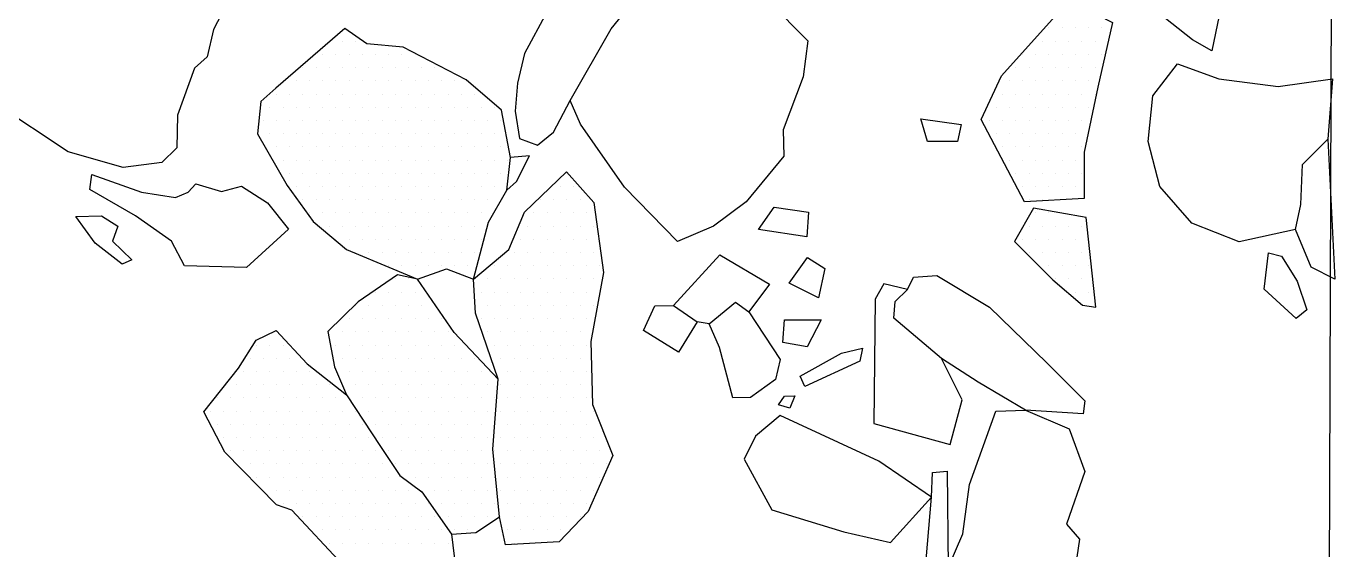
# Model space of a CAD drawing. Header units: metres. Extents: x 1.06 to 3.38, y -16.6 to -13.18.
# Drawn here: x 2.088 to 3.331, y -15.606 to -15.111 of the extents above; entities that cross this region are included whole.
import ezdxf

# ---------------------------------------------------------------- set-up
doc = ezdxf.new("R2010")
doc.units = ezdxf.units.M
doc.header["$LTSCALE"] = 25
doc.header["$MEASUREMENT"] = 0
doc.linetypes.add('STRICHPUNKTX2', pattern=[2, 1, -0.5, 0, -0.5])
doc.layers.get('0').update_dxf_attribs({"linetype": 'CONTINUOUS'})
for name, color, linetype in [('GRABUNGSGRENZE', 3, 'STRICHPUNKTX2'), ('STEINE', 4, 'CONTINUOUS'), ('STEINESCHRAFF', 4, 'CONTINUOUS')]:
    doc.layers.add(name, color=color, linetype=linetype)

# ---------------------------------------------------------------- blocks, each defined once
blk = doc.blocks.new('*X2')
at = {"color": 0}
for p, q in [((305.625, -1511.25), (305.625, -1511.25)), ((306.875, -1511.25), (306.875, -1511.25)), ((308.125, -1511.25), (308.125, -1511.25)), ((309.375, -1511.25), (309.375, -1511.25)), ((310.625, -1511.25), (310.625, -1511.25)), ((238.75, -1512.5), (238.75, -1512.5)), ((240, -1512.5), (240, -1512.5)), ((305, -1512.5), (305, -1512.5)), ((306.25, -1512.5), (306.25, -1512.5)), ((307.5, -1512.5), (307.5, -1512.5)), ((308.75, -1512.5), (308.75, -1512.5)), ((310, -1512.5), (310, -1512.5)), ((236.875, -1513.75), (236.875, -1513.75)), ((238.125, -1513.75), (238.125, -1513.75)), ((239.375, -1513.75), (239.375, -1513.75)), ((240.625, -1513.75), (240.625, -1513.75)), ((241.875, -1513.75), (241.875, -1513.75)), ((243.125, -1513.75), (243.125, -1513.75)), ((244.375, -1513.75), (244.375, -1513.75)), ((245.625, -1513.75), (245.625, -1513.75)), ((303.125, -1513.75), (303.125, -1513.75)), ((304.375, -1513.75), (304.375, -1513.75)), ((305.625, -1513.75), (305.625, -1513.75)), ((306.875, -1513.75), (306.875, -1513.75)), ((308.125, -1513.75), (308.125, -1513.75)), ((309.375, -1513.75), (309.375, -1513.75)), ((310.625, -1513.75), (310.625, -1513.75)), ((235, -1515), (235, -1515)), ((236.25, -1515), (236.25, -1515)), ((237.5, -1515), (237.5, -1515)), ((238.75, -1515), (238.75, -1515)), ((240, -1515), (240, -1515)), ((241.25, -1515), (241.25, -1515)), ((242.5, -1515), (242.5, -1515)), ((243.75, -1515), (243.75, -1515)), ((245, -1515), (245, -1515)), ((246.25, -1515), (246.25, -1515)), ((247.5, -1515), (247.5, -1515)), ((302.5, -1515), (302.5, -1515)), ((303.75, -1515), (303.75, -1515)), ((305, -1515), (305, -1515)), ((306.25, -1515), (306.25, -1515)), ((307.5, -1515), (307.5, -1515)), ((308.75, -1515), (308.75, -1515)), ((310, -1515), (310, -1515)), ((234.375, -1516.25), (234.375, -1516.25)), ((235.625, -1516.25), (235.625, -1516.25)), ((236.875, -1516.25), (236.875, -1516.25)), ((238.125, -1516.25), (238.125, -1516.25)), ((239.375, -1516.25), (239.375, -1516.25)), ((240.625, -1516.25), (240.625, -1516.25)), ((241.875, -1516.25), (241.875, -1516.25)), ((243.125, -1516.25), (243.125, -1516.25)), ((244.375, -1516.25), (244.375, -1516.25)), ((245.625, -1516.25), (245.625, -1516.25)), ((246.875, -1516.25), (246.875, -1516.25)), ((248.125, -1516.25), (248.125, -1516.25)), ((249.375, -1516.25), (249.375, -1516.25)), ((301.875, -1516.25), (301.875, -1516.25)), ((303.125, -1516.25), (303.125, -1516.25)), ((304.375, -1516.25), (304.375, -1516.25)), ((305.625, -1516.25), (305.625, -1516.25)), ((306.875, -1516.25), (306.875, -1516.25)), ((308.125, -1516.25), (308.125, -1516.25)), ((309.375, -1516.25), (309.375, -1516.25)), ((232.5, -1517.5), (232.5, -1517.5)), ((233.75, -1517.5), (233.75, -1517.5)), ((235, -1517.5), (235, -1517.5)), ((236.25, -1517.5), (236.25, -1517.5)), ((237.5, -1517.5), (237.5, -1517.5)), ((238.75, -1517.5), (238.75, -1517.5)), ((240, -1517.5), (240, -1517.5)), ((241.25, -1517.5), (241.25, -1517.5)), ((242.5, -1517.5), (242.5, -1517.5)), ((243.75, -1517.5), (243.75, -1517.5)), ((245, -1517.5), (245, -1517.5)), ((246.25, -1517.5), (246.25, -1517.5)), ((247.5, -1517.5), (247.5, -1517.5)), ((248.75, -1517.5), (248.75, -1517.5)), ((250, -1517.5), (250, -1517.5)), ((251.25, -1517.5), (251.25, -1517.5)), ((301.25, -1517.5), (301.25, -1517.5)), ((302.5, -1517.5), (302.5, -1517.5)), ((303.75, -1517.5), (303.75, -1517.5)), ((305, -1517.5), (305, -1517.5)), ((306.25, -1517.5), (306.25, -1517.5)), ((307.5, -1517.5), (307.5, -1517.5)), ((308.75, -1517.5), (308.75, -1517.5)), ((310, -1517.5), (310, -1517.5)), ((231.875, -1518.75), (231.875, -1518.75)), ((233.125, -1518.75), (233.125, -1518.75)), ((234.375, -1518.75), (234.375, -1518.75)), ((235.625, -1518.75), (235.625, -1518.75)), ((236.875, -1518.75), (236.875, -1518.75)), ((238.125, -1518.75), (238.125, -1518.75)), ((239.375, -1518.75), (239.375, -1518.75)), ((240.625, -1518.75), (240.625, -1518.75)), ((241.875, -1518.75), (241.875, -1518.75)), ((243.125, -1518.75), (243.125, -1518.75)), ((244.375, -1518.75), (244.375, -1518.75)), ((245.625, -1518.75), (245.625, -1518.75)), ((246.875, -1518.75), (246.875, -1518.75)), ((248.125, -1518.75), (248.125, -1518.75)), ((249.375, -1518.75), (249.375, -1518.75)), ((250.625, -1518.75), (250.625, -1518.75)), ((251.875, -1518.75), (251.875, -1518.75)), ((253.125, -1518.75), (253.125, -1518.75)), ((300.625, -1518.75), (300.625, -1518.75)), ((301.875, -1518.75), (301.875, -1518.75)), ((303.125, -1518.75), (303.125, -1518.75)), ((304.375, -1518.75), (304.375, -1518.75)), ((305.625, -1518.75), (305.625, -1518.75)), ((306.875, -1518.75), (306.875, -1518.75)), ((308.125, -1518.75), (308.125, -1518.75)), ((309.375, -1518.75), (309.375, -1518.75)), ((231.25, -1520), (231.25, -1520)), ((232.5, -1520), (232.5, -1520)), ((233.75, -1520), (233.75, -1520)), ((235, -1520), (235, -1520)), ((236.25, -1520), (236.25, -1520)), ((237.5, -1520), (237.5, -1520)), ((238.75, -1520), (238.75, -1520)), ((240, -1520), (240, -1520)), ((241.25, -1520), (241.25, -1520)), ((242.5, -1520), (242.5, -1520)), ((243.75, -1520), (243.75, -1520)), ((245, -1520), (245, -1520)), ((246.25, -1520), (246.25, -1520)), ((247.5, -1520), (247.5, -1520)), ((248.75, -1520), (248.75, -1520)), ((250, -1520), (250, -1520)), ((251.25, -1520), (251.25, -1520)), ((252.5, -1520), (252.5, -1520)), ((253.75, -1520), (253.75, -1520)), ((300, -1520), (300, -1520)), ((301.25, -1520), (301.25, -1520)), ((302.5, -1520), (302.5, -1520)), ((303.75, -1520), (303.75, -1520)), ((305, -1520), (305, -1520)), ((306.25, -1520), (306.25, -1520)), ((307.5, -1520), (307.5, -1520)), ((308.75, -1520), (308.75, -1520)), ((231.875, -1521.25), (231.875, -1521.25)), ((233.125, -1521.25), (233.125, -1521.25)), ((234.375, -1521.25), (234.375, -1521.25)), ((235.625, -1521.25), (235.625, -1521.25)), ((236.875, -1521.25), (236.875, -1521.25)), ((238.125, -1521.25), (238.125, -1521.25)), ((239.375, -1521.25), (239.375, -1521.25)), ((240.625, -1521.25), (240.625, -1521.25)), ((241.875, -1521.25), (241.875, -1521.25)), ((243.125, -1521.25), (243.125, -1521.25)), ((244.375, -1521.25), (244.375, -1521.25)), ((245.625, -1521.25), (245.625, -1521.25)), ((246.875, -1521.25), (246.875, -1521.25)), ((248.125, -1521.25), (248.125, -1521.25)), ((249.375, -1521.25), (249.375, -1521.25)), ((250.625, -1521.25), (250.625, -1521.25)), ((251.875, -1521.25), (251.875, -1521.25)), ((253.125, -1521.25), (253.125, -1521.25)), ((300.625, -1521.25), (300.625, -1521.25)), ((301.875, -1521.25), (301.875, -1521.25)), ((303.125, -1521.25), (303.125, -1521.25)), ((304.375, -1521.25), (304.375, -1521.25)), ((305.625, -1521.25), (305.625, -1521.25)), ((306.875, -1521.25), (306.875, -1521.25)), ((308.125, -1521.25), (308.125, -1521.25)), ((232.5, -1522.5), (232.5, -1522.5)), ((233.75, -1522.5), (233.75, -1522.5)), ((235, -1522.5), (235, -1522.5)), ((236.25, -1522.5), (236.25, -1522.5)), ((237.5, -1522.5), (237.5, -1522.5)), ((238.75, -1522.5), (238.75, -1522.5)), ((240, -1522.5), (240, -1522.5)), ((241.25, -1522.5), (241.25, -1522.5)), ((242.5, -1522.5), (242.5, -1522.5)), ((243.75, -1522.5), (243.75, -1522.5)), ((245, -1522.5), (245, -1522.5)), ((246.25, -1522.5), (246.25, -1522.5)), ((247.5, -1522.5), (247.5, -1522.5)), ((248.75, -1522.5), (248.75, -1522.5)), ((250, -1522.5), (250, -1522.5)), ((251.25, -1522.5), (251.25, -1522.5)), ((252.5, -1522.5), (252.5, -1522.5)), ((253.75, -1522.5), (253.75, -1522.5)), ((301.25, -1522.5), (301.25, -1522.5)), ((302.5, -1522.5), (302.5, -1522.5)), ((303.75, -1522.5), (303.75, -1522.5)), ((305, -1522.5), (305, -1522.5)), ((306.25, -1522.5), (306.25, -1522.5)), ((307.5, -1522.5), (307.5, -1522.5)), ((308.75, -1522.5), (308.75, -1522.5)), ((233.125, -1523.75), (233.125, -1523.75)), ((234.375, -1523.75), (234.375, -1523.75)), ((235.625, -1523.75), (235.625, -1523.75)), ((236.875, -1523.75), (236.875, -1523.75)), ((238.125, -1523.75), (238.125, -1523.75)), ((239.375, -1523.75), (239.375, -1523.75)), ((240.625, -1523.75), (240.625, -1523.75)), ((241.875, -1523.75), (241.875, -1523.75)), ((243.125, -1523.75), (243.125, -1523.75)), ((244.375, -1523.75), (244.375, -1523.75)), ((245.625, -1523.75), (245.625, -1523.75)), ((246.875, -1523.75), (246.875, -1523.75)), ((248.125, -1523.75), (248.125, -1523.75)), ((249.375, -1523.75), (249.375, -1523.75)), ((250.625, -1523.75), (250.625, -1523.75)), ((251.875, -1523.75), (251.875, -1523.75)), ((253.125, -1523.75), (253.125, -1523.75)), ((254.375, -1523.75), (254.375, -1523.75)), ((301.875, -1523.75), (301.875, -1523.75)), ((303.125, -1523.75), (303.125, -1523.75)), ((304.375, -1523.75), (304.375, -1523.75)), ((305.625, -1523.75), (305.625, -1523.75)), ((306.875, -1523.75), (306.875, -1523.75)), ((308.125, -1523.75), (308.125, -1523.75)), ((233.75, -1525), (233.75, -1525)), ((235, -1525), (235, -1525)), ((236.25, -1525), (236.25, -1525)), ((237.5, -1525), (237.5, -1525)), ((238.75, -1525), (238.75, -1525)), ((240, -1525), (240, -1525)), ((241.25, -1525), (241.25, -1525)), ((242.5, -1525), (242.5, -1525)), ((243.75, -1525), (243.75, -1525)), ((245, -1525), (245, -1525)), ((246.25, -1525), (246.25, -1525)), ((247.5, -1525), (247.5, -1525)), ((248.75, -1525), (248.75, -1525)), ((250, -1525), (250, -1525)), ((251.25, -1525), (251.25, -1525)), ((252.5, -1525), (252.5, -1525)), ((253.75, -1525), (253.75, -1525)), ((260, -1525), (260, -1525)), ((302.5, -1525), (302.5, -1525)), ((303.75, -1525), (303.75, -1525)), ((305, -1525), (305, -1525)), ((306.25, -1525), (306.25, -1525)), ((307.5, -1525), (307.5, -1525)), ((308.75, -1525), (308.75, -1525)), ((234.375, -1526.25), (234.375, -1526.25)), ((235.625, -1526.25), (235.625, -1526.25)), ((236.875, -1526.25), (236.875, -1526.25)), ((238.125, -1526.25), (238.125, -1526.25)), ((239.375, -1526.25), (239.375, -1526.25)), ((240.625, -1526.25), (240.625, -1526.25)), ((241.875, -1526.25), (241.875, -1526.25)), ((243.125, -1526.25), (243.125, -1526.25)), ((244.375, -1526.25), (244.375, -1526.25)), ((245.625, -1526.25), (245.625, -1526.25)), ((246.875, -1526.25), (246.875, -1526.25)), ((248.125, -1526.25), (248.125, -1526.25)), ((249.375, -1526.25), (249.375, -1526.25)), ((250.625, -1526.25), (250.625, -1526.25)), ((251.875, -1526.25), (251.875, -1526.25)), ((253.125, -1526.25), (253.125, -1526.25)), ((259.375, -1526.25), (259.375, -1526.25)), ((260.625, -1526.25), (260.625, -1526.25)), ((303.125, -1526.25), (303.125, -1526.25)), ((304.375, -1526.25), (304.375, -1526.25)), ((305.625, -1526.25), (305.625, -1526.25)), ((306.875, -1526.25), (306.875, -1526.25)), ((308.125, -1526.25), (308.125, -1526.25)), ((235, -1527.5), (235, -1527.5)), ((236.25, -1527.5), (236.25, -1527.5)), ((237.5, -1527.5), (237.5, -1527.5)), ((238.75, -1527.5), (238.75, -1527.5)), ((240, -1527.5), (240, -1527.5)), ((241.25, -1527.5), (241.25, -1527.5)), ((242.5, -1527.5), (242.5, -1527.5)), ((243.75, -1527.5), (243.75, -1527.5)), ((245, -1527.5), (245, -1527.5)), ((246.25, -1527.5), (246.25, -1527.5)), ((247.5, -1527.5), (247.5, -1527.5)), ((248.75, -1527.5), (248.75, -1527.5)), ((250, -1527.5), (250, -1527.5)), ((251.25, -1527.5), (251.25, -1527.5)), ((252.5, -1527.5), (252.5, -1527.5)), ((253.75, -1527.5), (253.75, -1527.5)), ((257.5, -1527.5), (257.5, -1527.5)), ((258.75, -1527.5), (258.75, -1527.5)), ((260, -1527.5), (260, -1527.5)), ((261.25, -1527.5), (261.25, -1527.5)), ((303.75, -1527.5), (303.75, -1527.5)), ((305, -1527.5), (305, -1527.5)), ((306.25, -1527.5), (306.25, -1527.5)), ((235.625, -1528.75), (235.625, -1528.75)), ((236.875, -1528.75), (236.875, -1528.75)), ((238.125, -1528.75), (238.125, -1528.75)), ((239.375, -1528.75), (239.375, -1528.75)), ((240.625, -1528.75), (240.625, -1528.75)), ((241.875, -1528.75), (241.875, -1528.75)), ((243.125, -1528.75), (243.125, -1528.75)), ((244.375, -1528.75), (244.375, -1528.75)), ((245.625, -1528.75), (245.625, -1528.75)), ((246.875, -1528.75), (246.875, -1528.75)), ((248.125, -1528.75), (248.125, -1528.75)), ((249.375, -1528.75), (249.375, -1528.75)), ((250.625, -1528.75), (250.625, -1528.75)), ((251.875, -1528.75), (251.875, -1528.75)), ((256.875, -1528.75), (256.875, -1528.75)), ((258.125, -1528.75), (258.125, -1528.75)), ((259.375, -1528.75), (259.375, -1528.75)), ((260.625, -1528.75), (260.625, -1528.75)), ((261.875, -1528.75), (261.875, -1528.75)), ((304.375, -1528.75), (304.375, -1528.75)), ((305.625, -1528.75), (305.625, -1528.75)), ((237.5, -1530), (237.5, -1530)), ((238.75, -1530), (238.75, -1530)), ((240, -1530), (240, -1530)), ((241.25, -1530), (241.25, -1530)), ((242.5, -1530), (242.5, -1530)), ((243.75, -1530), (243.75, -1530)), ((245, -1530), (245, -1530)), ((246.25, -1530), (246.25, -1530)), ((247.5, -1530), (247.5, -1530)), ((248.75, -1530), (248.75, -1530)), ((250, -1530), (250, -1530)), ((251.25, -1530), (251.25, -1530)), ((256.25, -1530), (256.25, -1530)), ((257.5, -1530), (257.5, -1530)), ((258.75, -1530), (258.75, -1530)), ((260, -1530), (260, -1530)), ((261.25, -1530), (261.25, -1530)), ((262.5, -1530), (262.5, -1530)), ((303.75, -1530), (303.75, -1530)), ((305, -1530), (305, -1530)), ((306.25, -1530), (306.25, -1530)), ((307.5, -1530), (307.5, -1530)), ((308.75, -1530), (308.75, -1530)), ((238.125, -1531.25), (238.125, -1531.25)), ((239.375, -1531.25), (239.375, -1531.25)), ((240.625, -1531.25), (240.625, -1531.25)), ((241.875, -1531.25), (241.875, -1531.25)), ((243.125, -1531.25), (243.125, -1531.25)), ((244.375, -1531.25), (244.375, -1531.25)), ((245.625, -1531.25), (245.625, -1531.25)), ((246.875, -1531.25), (246.875, -1531.25)), ((248.125, -1531.25), (248.125, -1531.25)), ((249.375, -1531.25), (249.375, -1531.25)), ((250.625, -1531.25), (250.625, -1531.25)), ((251.875, -1531.25), (251.875, -1531.25)), ((255.625, -1531.25), (255.625, -1531.25)), ((256.875, -1531.25), (256.875, -1531.25)), ((258.125, -1531.25), (258.125, -1531.25)), ((259.375, -1531.25), (259.375, -1531.25)), ((260.625, -1531.25), (260.625, -1531.25)), ((261.875, -1531.25), (261.875, -1531.25)), ((303.125, -1531.25), (303.125, -1531.25)), ((304.375, -1531.25), (304.375, -1531.25)), ((305.625, -1531.25), (305.625, -1531.25)), ((306.875, -1531.25), (306.875, -1531.25)), ((308.125, -1531.25), (308.125, -1531.25)), ((309.375, -1531.25), (309.375, -1531.25)), ((240, -1532.5), (240, -1532.5)), ((241.25, -1532.5), (241.25, -1532.5)), ((242.5, -1532.5), (242.5, -1532.5)), ((243.75, -1532.5), (243.75, -1532.5)), ((245, -1532.5), (245, -1532.5)), ((246.25, -1532.5), (246.25, -1532.5)), ((247.5, -1532.5), (247.5, -1532.5)), ((248.75, -1532.5), (248.75, -1532.5)), ((250, -1532.5), (250, -1532.5)), ((251.25, -1532.5), (251.25, -1532.5)), ((255, -1532.5), (255, -1532.5)), ((256.25, -1532.5), (256.25, -1532.5)), ((257.5, -1532.5), (257.5, -1532.5)), ((258.75, -1532.5), (258.75, -1532.5)), ((260, -1532.5), (260, -1532.5)), ((261.25, -1532.5), (261.25, -1532.5)), ((262.5, -1532.5), (262.5, -1532.5)), ((303.75, -1532.5), (303.75, -1532.5)), ((305, -1532.5), (305, -1532.5)), ((306.25, -1532.5), (306.25, -1532.5)), ((307.5, -1532.5), (307.5, -1532.5)), ((308.75, -1532.5), (308.75, -1532.5)), ((243.125, -1533.75), (243.125, -1533.75)), ((244.375, -1533.75), (244.375, -1533.75)), ((245.625, -1533.75), (245.625, -1533.75)), ((246.875, -1533.75), (246.875, -1533.75)), ((248.125, -1533.75), (248.125, -1533.75)), ((249.375, -1533.75), (249.375, -1533.75)), ((250.625, -1533.75), (250.625, -1533.75)), ((253.125, -1533.75), (253.125, -1533.75)), ((254.375, -1533.75), (254.375, -1533.75)), ((255.625, -1533.75), (255.625, -1533.75)), ((256.875, -1533.75), (256.875, -1533.75)), ((258.125, -1533.75), (258.125, -1533.75)), ((259.375, -1533.75), (259.375, -1533.75)), ((260.625, -1533.75), (260.625, -1533.75)), ((261.875, -1533.75), (261.875, -1533.75)), ((263.125, -1533.75), (263.125, -1533.75)), ((305.625, -1533.75), (305.625, -1533.75)), ((306.875, -1533.75), (306.875, -1533.75)), ((308.125, -1533.75), (308.125, -1533.75)), ((309.375, -1533.75), (309.375, -1533.75)), ((243.75, -1535), (243.75, -1535)), ((245, -1535), (245, -1535)), ((251.25, -1535), (251.25, -1535)), ((252.5, -1535), (252.5, -1535)), ((253.75, -1535), (253.75, -1535)), ((255, -1535), (255, -1535)), ((256.25, -1535), (256.25, -1535)), ((257.5, -1535), (257.5, -1535)), ((258.75, -1535), (258.75, -1535)), ((260, -1535), (260, -1535)), ((261.25, -1535), (261.25, -1535)), ((262.5, -1535), (262.5, -1535)), ((306.25, -1535), (306.25, -1535)), ((307.5, -1535), (307.5, -1535)), ((308.75, -1535), (308.75, -1535)), ((241.875, -1536.25), (241.875, -1536.25)), ((243.125, -1536.25), (243.125, -1536.25)), ((244.375, -1536.25), (244.375, -1536.25)), ((245.625, -1536.25), (245.625, -1536.25)), ((251.875, -1536.25), (251.875, -1536.25)), ((253.125, -1536.25), (253.125, -1536.25)), ((254.375, -1536.25), (254.375, -1536.25)), ((255.625, -1536.25), (255.625, -1536.25)), ((256.875, -1536.25), (256.875, -1536.25)), ((258.125, -1536.25), (258.125, -1536.25)), ((259.375, -1536.25), (259.375, -1536.25)), ((260.625, -1536.25), (260.625, -1536.25)), ((261.875, -1536.25), (261.875, -1536.25)), ((263.125, -1536.25), (263.125, -1536.25)), ((308.125, -1536.25), (308.125, -1536.25)), ((309.375, -1536.25), (309.375, -1536.25)), ((240, -1537.5), (240, -1537.5)), ((241.25, -1537.5), (241.25, -1537.5)), ((242.5, -1537.5), (242.5, -1537.5)), ((243.75, -1537.5), (243.75, -1537.5)), ((245, -1537.5), (245, -1537.5)), ((246.25, -1537.5), (246.25, -1537.5)), ((247.5, -1537.5), (247.5, -1537.5)), ((252.5, -1537.5), (252.5, -1537.5)), ((253.75, -1537.5), (253.75, -1537.5)), ((255, -1537.5), (255, -1537.5)), ((256.25, -1537.5), (256.25, -1537.5)), ((257.5, -1537.5), (257.5, -1537.5)), ((258.75, -1537.5), (258.75, -1537.5)), ((260, -1537.5), (260, -1537.5)), ((261.25, -1537.5), (261.25, -1537.5)), ((262.5, -1537.5), (262.5, -1537.5)), ((310, -1537.5), (310, -1537.5)), ((239.375, -1538.75), (239.375, -1538.75)), ((240.625, -1538.75), (240.625, -1538.75)), ((241.875, -1538.75), (241.875, -1538.75)), ((243.125, -1538.75), (243.125, -1538.75)), ((244.375, -1538.75), (244.375, -1538.75)), ((245.625, -1538.75), (245.625, -1538.75)), ((246.875, -1538.75), (246.875, -1538.75)), ((248.125, -1538.75), (248.125, -1538.75)), ((251.875, -1538.75), (251.875, -1538.75)), ((253.125, -1538.75), (253.125, -1538.75)), ((254.375, -1538.75), (254.375, -1538.75)), ((255.625, -1538.75), (255.625, -1538.75)), ((256.875, -1538.75), (256.875, -1538.75)), ((258.125, -1538.75), (258.125, -1538.75)), ((259.375, -1538.75), (259.375, -1538.75)), ((260.625, -1538.75), (260.625, -1538.75)), ((261.875, -1538.75), (261.875, -1538.75)), ((232.5, -1540), (232.5, -1540)), ((237.5, -1540), (237.5, -1540)), ((238.75, -1540), (238.75, -1540)), ((240, -1540), (240, -1540)), ((241.25, -1540), (241.25, -1540)), ((242.5, -1540), (242.5, -1540)), ((243.75, -1540), (243.75, -1540)), ((245, -1540), (245, -1540)), ((246.25, -1540), (246.25, -1540)), ((247.5, -1540), (247.5, -1540)), ((248.75, -1540), (248.75, -1540)), ((252.5, -1540), (252.5, -1540)), ((253.75, -1540), (253.75, -1540)), ((255, -1540), (255, -1540)), ((256.25, -1540), (256.25, -1540)), ((257.5, -1540), (257.5, -1540)), ((258.75, -1540), (258.75, -1540)), ((260, -1540), (260, -1540)), ((261.25, -1540), (261.25, -1540)), ((230.625, -1541.25), (230.625, -1541.25)), ((231.875, -1541.25), (231.875, -1541.25)), ((233.125, -1541.25), (233.125, -1541.25)), ((238.125, -1541.25), (238.125, -1541.25)), ((239.375, -1541.25), (239.375, -1541.25)), ((240.625, -1541.25), (240.625, -1541.25)), ((241.875, -1541.25), (241.875, -1541.25)), ((243.125, -1541.25), (243.125, -1541.25)), ((244.375, -1541.25), (244.375, -1541.25)), ((245.625, -1541.25), (245.625, -1541.25)), ((246.875, -1541.25), (246.875, -1541.25)), ((248.125, -1541.25), (248.125, -1541.25)), ((249.375, -1541.25), (249.375, -1541.25)), ((253.125, -1541.25), (253.125, -1541.25)), ((254.375, -1541.25), (254.375, -1541.25)), ((255.625, -1541.25), (255.625, -1541.25)), ((256.875, -1541.25), (256.875, -1541.25)), ((258.125, -1541.25), (258.125, -1541.25)), ((259.375, -1541.25), (259.375, -1541.25)), ((260.625, -1541.25), (260.625, -1541.25)), ((261.875, -1541.25), (261.875, -1541.25)), ((230, -1542.5), (230, -1542.5)), ((231.25, -1542.5), (231.25, -1542.5)), ((232.5, -1542.5), (232.5, -1542.5)), ((233.75, -1542.5), (233.75, -1542.5)), ((238.75, -1542.5), (238.75, -1542.5)), ((240, -1542.5), (240, -1542.5)), ((241.25, -1542.5), (241.25, -1542.5)), ((242.5, -1542.5), (242.5, -1542.5)), ((243.75, -1542.5), (243.75, -1542.5)), ((245, -1542.5), (245, -1542.5)), ((246.25, -1542.5), (246.25, -1542.5)), ((247.5, -1542.5), (247.5, -1542.5)), ((248.75, -1542.5), (248.75, -1542.5)), ((250, -1542.5), (250, -1542.5)), ((251.25, -1542.5), (251.25, -1542.5)), ((253.75, -1542.5), (253.75, -1542.5)), ((255, -1542.5), (255, -1542.5)), ((256.25, -1542.5), (256.25, -1542.5)), ((257.5, -1542.5), (257.5, -1542.5)), ((258.75, -1542.5), (258.75, -1542.5)), ((260, -1542.5), (260, -1542.5)), ((261.25, -1542.5), (261.25, -1542.5)), ((229.375, -1543.75), (229.375, -1543.75)), ((230.625, -1543.75), (230.625, -1543.75)), ((231.875, -1543.75), (231.875, -1543.75)), ((233.125, -1543.75), (233.125, -1543.75)), ((234.375, -1543.75), (234.375, -1543.75)), ((235.625, -1543.75), (235.625, -1543.75)), ((239.375, -1543.75), (239.375, -1543.75)), ((240.625, -1543.75), (240.625, -1543.75)), ((241.875, -1543.75), (241.875, -1543.75)), ((243.125, -1543.75), (243.125, -1543.75)), ((244.375, -1543.75), (244.375, -1543.75)), ((245.625, -1543.75), (245.625, -1543.75)), ((246.875, -1543.75), (246.875, -1543.75)), ((248.125, -1543.75), (248.125, -1543.75)), ((249.375, -1543.75), (249.375, -1543.75)), ((250.625, -1543.75), (250.625, -1543.75)), ((251.875, -1543.75), (251.875, -1543.75)), ((254.375, -1543.75), (254.375, -1543.75)), ((255.625, -1543.75), (255.625, -1543.75)), ((256.875, -1543.75), (256.875, -1543.75)), ((258.125, -1543.75), (258.125, -1543.75)), ((259.375, -1543.75), (259.375, -1543.75)), ((260.625, -1543.75), (260.625, -1543.75)), ((261.875, -1543.75), (261.875, -1543.75)), ((228.75, -1545), (228.75, -1545)), ((230, -1545), (230, -1545)), ((231.25, -1545), (231.25, -1545)), ((232.5, -1545), (232.5, -1545)), ((233.75, -1545), (233.75, -1545)), ((235, -1545), (235, -1545)), ((236.25, -1545), (236.25, -1545)), ((237.5, -1545), (237.5, -1545)), ((238.75, -1545), (238.75, -1545)), ((240, -1545), (240, -1545)), ((241.25, -1545), (241.25, -1545)), ((242.5, -1545), (242.5, -1545)), ((243.75, -1545), (243.75, -1545)), ((245, -1545), (245, -1545)), ((246.25, -1545), (246.25, -1545)), ((247.5, -1545), (247.5, -1545)), ((248.75, -1545), (248.75, -1545)), ((250, -1545), (250, -1545)), ((251.25, -1545), (251.25, -1545)), ((252.5, -1545), (252.5, -1545)), ((253.75, -1545), (253.75, -1545)), ((255, -1545), (255, -1545)), ((256.25, -1545), (256.25, -1545)), ((257.5, -1545), (257.5, -1545)), ((258.75, -1545), (258.75, -1545)), ((260, -1545), (260, -1545)), ((261.25, -1545), (261.25, -1545)), ((226.875, -1546.25), (226.875, -1546.25)), ((228.125, -1546.25), (228.125, -1546.25)), ((229.375, -1546.25), (229.375, -1546.25)), ((230.625, -1546.25), (230.625, -1546.25)), ((231.875, -1546.25), (231.875, -1546.25)), ((233.125, -1546.25), (233.125, -1546.25)), ((234.375, -1546.25), (234.375, -1546.25)), ((235.625, -1546.25), (235.625, -1546.25)), ((236.875, -1546.25), (236.875, -1546.25)), ((238.125, -1546.25), (238.125, -1546.25)), ((239.375, -1546.25), (239.375, -1546.25)), ((240.625, -1546.25), (240.625, -1546.25)), ((241.875, -1546.25), (241.875, -1546.25)), ((243.125, -1546.25), (243.125, -1546.25)), ((244.375, -1546.25), (244.375, -1546.25)), ((245.625, -1546.25), (245.625, -1546.25)), ((246.875, -1546.25), (246.875, -1546.25)), ((248.125, -1546.25), (248.125, -1546.25)), ((249.375, -1546.25), (249.375, -1546.25)), ((250.625, -1546.25), (250.625, -1546.25)), ((251.875, -1546.25), (251.875, -1546.25)), ((253.125, -1546.25), (253.125, -1546.25)), ((254.375, -1546.25), (254.375, -1546.25)), ((255.625, -1546.25), (255.625, -1546.25)), ((256.875, -1546.25), (256.875, -1546.25)), ((258.125, -1546.25), (258.125, -1546.25)), ((259.375, -1546.25), (259.375, -1546.25)), ((260.625, -1546.25), (260.625, -1546.25)), ((261.875, -1546.25), (261.875, -1546.25)), ((226.25, -1547.5), (226.25, -1547.5)), ((227.5, -1547.5), (227.5, -1547.5)), ((228.75, -1547.5), (228.75, -1547.5)), ((230, -1547.5), (230, -1547.5)), ((231.25, -1547.5), (231.25, -1547.5)), ((232.5, -1547.5), (232.5, -1547.5)), ((233.75, -1547.5), (233.75, -1547.5)), ((235, -1547.5), (235, -1547.5)), ((236.25, -1547.5), (236.25, -1547.5)), ((237.5, -1547.5), (237.5, -1547.5)), ((238.75, -1547.5), (238.75, -1547.5)), ((240, -1547.5), (240, -1547.5)), ((241.25, -1547.5), (241.25, -1547.5)), ((242.5, -1547.5), (242.5, -1547.5)), ((243.75, -1547.5), (243.75, -1547.5)), ((245, -1547.5), (245, -1547.5)), ((246.25, -1547.5), (246.25, -1547.5)), ((247.5, -1547.5), (247.5, -1547.5)), ((248.75, -1547.5), (248.75, -1547.5)), ((250, -1547.5), (250, -1547.5)), ((251.25, -1547.5), (251.25, -1547.5)), ((252.5, -1547.5), (252.5, -1547.5)), ((253.75, -1547.5), (253.75, -1547.5)), ((255, -1547.5), (255, -1547.5)), ((256.25, -1547.5), (256.25, -1547.5)), ((257.5, -1547.5), (257.5, -1547.5)), ((258.75, -1547.5), (258.75, -1547.5)), ((260, -1547.5), (260, -1547.5)), ((261.25, -1547.5), (261.25, -1547.5)), ((262.5, -1547.5), (262.5, -1547.5)), ((226.875, -1548.75), (226.875, -1548.75)), ((228.125, -1548.75), (228.125, -1548.75)), ((229.375, -1548.75), (229.375, -1548.75)), ((230.625, -1548.75), (230.625, -1548.75)), ((231.875, -1548.75), (231.875, -1548.75)), ((233.125, -1548.75), (233.125, -1548.75)), ((234.375, -1548.75), (234.375, -1548.75)), ((235.625, -1548.75), (235.625, -1548.75)), ((236.875, -1548.75), (236.875, -1548.75)), ((238.125, -1548.75), (238.125, -1548.75)), ((239.375, -1548.75), (239.375, -1548.75)), ((240.625, -1548.75), (240.625, -1548.75)), ((241.875, -1548.75), (241.875, -1548.75)), ((243.125, -1548.75), (243.125, -1548.75)), ((244.375, -1548.75), (244.375, -1548.75)), ((245.625, -1548.75), (245.625, -1548.75)), ((246.875, -1548.75), (246.875, -1548.75)), ((248.125, -1548.75), (248.125, -1548.75)), ((249.375, -1548.75), (249.375, -1548.75)), ((250.625, -1548.75), (250.625, -1548.75)), ((251.875, -1548.75), (251.875, -1548.75)), ((253.125, -1548.75), (253.125, -1548.75)), ((254.375, -1548.75), (254.375, -1548.75)), ((255.625, -1548.75), (255.625, -1548.75)), ((256.875, -1548.75), (256.875, -1548.75)), ((258.125, -1548.75), (258.125, -1548.75)), ((259.375, -1548.75), (259.375, -1548.75)), ((260.625, -1548.75), (260.625, -1548.75)), ((261.875, -1548.75), (261.875, -1548.75)), ((263.125, -1548.75), (263.125, -1548.75)), ((227.5, -1550), (227.5, -1550)), ((228.75, -1550), (228.75, -1550)), ((230, -1550), (230, -1550)), ((231.25, -1550), (231.25, -1550)), ((232.5, -1550), (232.5, -1550)), ((233.75, -1550), (233.75, -1550)), ((235, -1550), (235, -1550)), ((236.25, -1550), (236.25, -1550)), ((237.5, -1550), (237.5, -1550)), ((238.75, -1550), (238.75, -1550)), ((240, -1550), (240, -1550)), ((241.25, -1550), (241.25, -1550)), ((242.5, -1550), (242.5, -1550)), ((243.75, -1550), (243.75, -1550)), ((245, -1550), (245, -1550)), ((246.25, -1550), (246.25, -1550)), ((247.5, -1550), (247.5, -1550)), ((248.75, -1550), (248.75, -1550)), ((250, -1550), (250, -1550)), ((251.25, -1550), (251.25, -1550)), ((252.5, -1550), (252.5, -1550)), ((253.75, -1550), (253.75, -1550)), ((255, -1550), (255, -1550)), ((256.25, -1550), (256.25, -1550)), ((257.5, -1550), (257.5, -1550)), ((258.75, -1550), (258.75, -1550)), ((260, -1550), (260, -1550)), ((261.25, -1550), (261.25, -1550)), ((262.5, -1550), (262.5, -1550)), ((228.125, -1551.25), (228.125, -1551.25)), ((229.375, -1551.25), (229.375, -1551.25)), ((230.625, -1551.25), (230.625, -1551.25)), ((231.875, -1551.25), (231.875, -1551.25)), ((233.125, -1551.25), (233.125, -1551.25)), ((234.375, -1551.25), (234.375, -1551.25)), ((235.625, -1551.25), (235.625, -1551.25)), ((236.875, -1551.25), (236.875, -1551.25)), ((238.125, -1551.25), (238.125, -1551.25)), ((239.375, -1551.25), (239.375, -1551.25)), ((240.625, -1551.25), (240.625, -1551.25)), ((241.875, -1551.25), (241.875, -1551.25)), ((243.125, -1551.25), (243.125, -1551.25)), ((244.375, -1551.25), (244.375, -1551.25)), ((245.625, -1551.25), (245.625, -1551.25)), ((246.875, -1551.25), (246.875, -1551.25)), ((248.125, -1551.25), (248.125, -1551.25)), ((249.375, -1551.25), (249.375, -1551.25)), ((250.625, -1551.25), (250.625, -1551.25)), ((251.875, -1551.25), (251.875, -1551.25)), ((253.125, -1551.25), (253.125, -1551.25)), ((254.375, -1551.25), (254.375, -1551.25)), ((255.625, -1551.25), (255.625, -1551.25)), ((256.875, -1551.25), (256.875, -1551.25)), ((258.125, -1551.25), (258.125, -1551.25)), ((259.375, -1551.25), (259.375, -1551.25)), ((260.625, -1551.25), (260.625, -1551.25)), ((261.875, -1551.25), (261.875, -1551.25)), ((263.125, -1551.25), (263.125, -1551.25)), ((228.75, -1552.5), (228.75, -1552.5)), ((230, -1552.5), (230, -1552.5)), ((231.25, -1552.5), (231.25, -1552.5)), ((232.5, -1552.5), (232.5, -1552.5)), ((233.75, -1552.5), (233.75, -1552.5)), ((235, -1552.5), (235, -1552.5)), ((236.25, -1552.5), (236.25, -1552.5)), ((237.5, -1552.5), (237.5, -1552.5)), ((238.75, -1552.5), (238.75, -1552.5)), ((240, -1552.5), (240, -1552.5)), ((241.25, -1552.5), (241.25, -1552.5)), ((242.5, -1552.5), (242.5, -1552.5)), ((243.75, -1552.5), (243.75, -1552.5)), ((245, -1552.5), (245, -1552.5)), ((246.25, -1552.5), (246.25, -1552.5)), ((247.5, -1552.5), (247.5, -1552.5)), ((248.75, -1552.5), (248.75, -1552.5)), ((250, -1552.5), (250, -1552.5)), ((251.25, -1552.5), (251.25, -1552.5)), ((252.5, -1552.5), (252.5, -1552.5)), ((253.75, -1552.5), (253.75, -1552.5)), ((255, -1552.5), (255, -1552.5)), ((256.25, -1552.5), (256.25, -1552.5)), ((257.5, -1552.5), (257.5, -1552.5)), ((258.75, -1552.5), (258.75, -1552.5)), ((260, -1552.5), (260, -1552.5)), ((261.25, -1552.5), (261.25, -1552.5)), ((262.5, -1552.5), (262.5, -1552.5)), ((263.75, -1552.5), (263.75, -1552.5)), ((230.625, -1553.75), (230.625, -1553.75)), ((231.875, -1553.75), (231.875, -1553.75)), ((233.125, -1553.75), (233.125, -1553.75)), ((234.375, -1553.75), (234.375, -1553.75)), ((235.625, -1553.75), (235.625, -1553.75)), ((236.875, -1553.75), (236.875, -1553.75)), ((238.125, -1553.75), (238.125, -1553.75)), ((239.375, -1553.75), (239.375, -1553.75)), ((240.625, -1553.75), (240.625, -1553.75)), ((241.875, -1553.75), (241.875, -1553.75)), ((243.125, -1553.75), (243.125, -1553.75)), ((244.375, -1553.75), (244.375, -1553.75)), ((245.625, -1553.75), (245.625, -1553.75)), ((246.875, -1553.75), (246.875, -1553.75)), ((248.125, -1553.75), (248.125, -1553.75)), ((249.375, -1553.75), (249.375, -1553.75)), ((250.625, -1553.75), (250.625, -1553.75)), ((251.875, -1553.75), (251.875, -1553.75)), ((253.125, -1553.75), (253.125, -1553.75)), ((254.375, -1553.75), (254.375, -1553.75)), ((255.625, -1553.75), (255.625, -1553.75)), ((256.875, -1553.75), (256.875, -1553.75)), ((258.125, -1553.75), (258.125, -1553.75)), ((259.375, -1553.75), (259.375, -1553.75)), ((260.625, -1553.75), (260.625, -1553.75)), ((261.875, -1553.75), (261.875, -1553.75)), ((263.125, -1553.75), (263.125, -1553.75)), ((231.25, -1555), (231.25, -1555)), ((232.5, -1555), (232.5, -1555)), ((233.75, -1555), (233.75, -1555)), ((235, -1555), (235, -1555)), ((236.25, -1555), (236.25, -1555)), ((237.5, -1555), (237.5, -1555)), ((238.75, -1555), (238.75, -1555)), ((240, -1555), (240, -1555)), ((241.25, -1555), (241.25, -1555)), ((242.5, -1555), (242.5, -1555)), ((243.75, -1555), (243.75, -1555)), ((245, -1555), (245, -1555)), ((246.25, -1555), (246.25, -1555)), ((247.5, -1555), (247.5, -1555)), ((248.75, -1555), (248.75, -1555)), ((250, -1555), (250, -1555)), ((251.25, -1555), (251.25, -1555)), ((252.5, -1555), (252.5, -1555)), ((253.75, -1555), (253.75, -1555)), ((255, -1555), (255, -1555)), ((256.25, -1555), (256.25, -1555)), ((257.5, -1555), (257.5, -1555)), ((258.75, -1555), (258.75, -1555)), ((260, -1555), (260, -1555)), ((261.25, -1555), (261.25, -1555)), ((262.5, -1555), (262.5, -1555)), ((233.125, -1556.25), (233.125, -1556.25)), ((234.375, -1556.25), (234.375, -1556.25)), ((235.625, -1556.25), (235.625, -1556.25)), ((236.875, -1556.25), (236.875, -1556.25)), ((238.125, -1556.25), (238.125, -1556.25)), ((239.375, -1556.25), (239.375, -1556.25)), ((240.625, -1556.25), (240.625, -1556.25)), ((241.875, -1556.25), (241.875, -1556.25)), ((243.125, -1556.25), (243.125, -1556.25)), ((244.375, -1556.25), (244.375, -1556.25)), ((245.625, -1556.25), (245.625, -1556.25)), ((246.875, -1556.25), (246.875, -1556.25)), ((248.125, -1556.25), (248.125, -1556.25)), ((249.375, -1556.25), (249.375, -1556.25)), ((250.625, -1556.25), (250.625, -1556.25)), ((251.875, -1556.25), (251.875, -1556.25)), ((253.125, -1556.25), (253.125, -1556.25)), ((254.375, -1556.25), (254.375, -1556.25)), ((255.625, -1556.25), (255.625, -1556.25)), ((256.875, -1556.25), (256.875, -1556.25)), ((258.125, -1556.25), (258.125, -1556.25)), ((259.375, -1556.25), (259.375, -1556.25)), ((260.625, -1556.25), (260.625, -1556.25)), ((261.875, -1556.25), (261.875, -1556.25)), ((235, -1557.5), (235, -1557.5)), ((236.25, -1557.5), (236.25, -1557.5)), ((237.5, -1557.5), (237.5, -1557.5)), ((238.75, -1557.5), (238.75, -1557.5)), ((240, -1557.5), (240, -1557.5)), ((241.25, -1557.5), (241.25, -1557.5)), ((242.5, -1557.5), (242.5, -1557.5)), ((243.75, -1557.5), (243.75, -1557.5)), ((245, -1557.5), (245, -1557.5)), ((246.25, -1557.5), (246.25, -1557.5)), ((247.5, -1557.5), (247.5, -1557.5)), ((248.75, -1557.5), (248.75, -1557.5)), ((250, -1557.5), (250, -1557.5)), ((251.25, -1557.5), (251.25, -1557.5)), ((252.5, -1557.5), (252.5, -1557.5)), ((253.75, -1557.5), (253.75, -1557.5)), ((255, -1557.5), (255, -1557.5)), ((256.25, -1557.5), (256.25, -1557.5)), ((257.5, -1557.5), (257.5, -1557.5)), ((258.75, -1557.5), (258.75, -1557.5)), ((260, -1557.5), (260, -1557.5)), ((261.25, -1557.5), (261.25, -1557.5)), ((236.875, -1558.75), (236.875, -1558.75)), ((238.125, -1558.75), (238.125, -1558.75)), ((239.375, -1558.75), (239.375, -1558.75)), ((240.625, -1558.75), (240.625, -1558.75)), ((241.875, -1558.75), (241.875, -1558.75)), ((243.125, -1558.75), (243.125, -1558.75)), ((244.375, -1558.75), (244.375, -1558.75)), ((245.625, -1558.75), (245.625, -1558.75)), ((246.875, -1558.75), (246.875, -1558.75)), ((248.125, -1558.75), (248.125, -1558.75)), ((249.375, -1558.75), (249.375, -1558.75)), ((250.625, -1558.75), (250.625, -1558.75)), ((254.375, -1558.75), (254.375, -1558.75)), ((255.625, -1558.75), (255.625, -1558.75)), ((256.875, -1558.75), (256.875, -1558.75)), ((258.125, -1558.75), (258.125, -1558.75)), ((259.375, -1558.75), (259.375, -1558.75)), ((237.5, -1560), (237.5, -1560)), ((238.75, -1560), (238.75, -1560)), ((240, -1560), (240, -1560)), ((241.25, -1560), (241.25, -1560)), ((242.5, -1560), (242.5, -1560)), ((243.75, -1560), (243.75, -1560)), ((245, -1560), (245, -1560)), ((246.25, -1560), (246.25, -1560)), ((247.5, -1560), (247.5, -1560)), ((248.75, -1560), (248.75, -1560)), ((255, -1560), (255, -1560)), ((256.25, -1560), (256.25, -1560))]:
    blk.add_line(p, q, dxfattribs=at)

msp = doc.modelspace()

# ---------------------------------------------------------------- linework, layer by layer
at = {"layer": 'GRABUNGSGRENZE', "flags": 128}
msp.add_lwpolyline([(3.3185, -16.5999), (3.3306, -13.1973), (1.4926, -13.1771)], dxfattribs=at)
at = {"layer": 'STEINE'}
for points in [[(3.1454, -15.0869), (3.1184, -15.063), (3.1072, -15.0686), (3.0817, -15.0457), (3.0679, -15.0172), (3.0618, -14.953), (3.075, -14.9097), (3.1183, -14.8863), (3.1616, -14.873), (3.1931, -14.8806), (3.2171, -14.9351), (3.2166, -14.9657), (3.2115, -14.9861), (3.2324, -15.0232), (3.2223, -15.0762), (3.2106, -15.1343), (3.1923, -15.1236), (3.1454, -15.0869)], [(2.3081, -14.9994), (2.2969, -15.0238), (2.2837, -15.0691), (2.277, -15.0916), (2.2653, -15.114), (2.2593, -15.1399), (2.2475, -15.1507), (2.2313, -15.195), (2.2308, -15.226), (2.2165, -15.2398), (2.1799, -15.2444), (2.1279, -15.2297), (2.0591, -15.1844)], [(2.6972, -15.0251), (2.7466, -15.024), (2.7593, -15.0459), (2.7914, -15.0877), (2.8281, -15.1248), (2.8236, -15.1589), (2.8047, -15.2089), (2.8053, -15.2338), (2.7696, -15.2771), (2.7386, -15.3001), (2.7045, -15.3144), (2.6545, -15.263), (2.6127, -15.2034), (2.603, -15.181), (2.6417, -15.1132), (2.6753, -15.072), (2.686, -15.0536), (2.6972, -15.0251)], [(2.686, -15.0536), (2.6432, -15.0384), (2.6203, -15.0384), (2.5948, -15.0771), (2.5811, -15.0975), (2.5597, -15.1367), (2.5531, -15.1647), (2.5511, -15.1912), (2.5552, -15.2172), (2.572, -15.2233), (2.5873, -15.211), (2.603, -15.181)], [(3.0895, -15.2739), (3.033, -15.277), (2.9922, -15.1991), (3.0115, -15.1578), (3.0649, -15.0982), (3.0817, -15.0814), (3.1016, -15.0997), (3.1164, -15.1073), (3.1027, -15.1685), (3.0895, -15.2301), (3.0895, -15.2739)], [(2.5115, -15.3501), (2.5257, -15.2961), (2.543, -15.2661), (2.5466, -15.235), (2.5379, -15.1902), (2.5047, -15.1617), (2.4451, -15.1307), (2.4105, -15.1276), (2.3896, -15.1129), (2.3245, -15.1694), (2.3102, -15.1822), (2.3072, -15.2127), (2.3352, -15.2616), (2.3597, -15.2957), (2.3913, -15.3222), (2.4351, -15.3405), (2.4585, -15.3502), (2.486, -15.3405), (2.5115, -15.3501)], [(3.2897, -15.3033), (3.2362, -15.315), (3.1914, -15.2972), (3.1613, -15.2626), (3.1501, -15.2199), (3.1546, -15.1766), (3.178, -15.1465), (3.2172, -15.1607), (3.2733, -15.1678), (3.3247, -15.1607), (3.3202, -15.2177)], [(2.9412, -15.22), (2.9351, -15.1986), (2.9733, -15.2037), (2.9698, -15.22), (2.9412, -15.22)], [(3.3269, -15.3501), (3.3044, -15.3389), (3.2897, -15.3033), (3.2947, -15.2794), (3.2962, -15.2417), (3.3202, -15.2177), (3.3269, -15.3501)], [(2.543, -15.2661), (2.5522, -15.2579), (2.5644, -15.2335), (2.5466, -15.235)], [(2.1483, -15.2653), (2.1503, -15.251), (2.1972, -15.2678), (2.2293, -15.2729), (2.2415, -15.2678), (2.2486, -15.2601), (2.2731, -15.2673), (2.2919, -15.2622), (2.3164, -15.2779), (2.3363, -15.3029), (2.2966, -15.3391), (2.238, -15.3376), (2.2257, -15.3141), (2.1916, -15.2902), (2.1483, -15.2653)], [(2.5361, -15.5752), (2.5299, -15.5111), (2.535, -15.4448), (2.5135, -15.3822), (2.5115, -15.3501), (2.5451, -15.3221), (2.5598, -15.2869), (2.5995, -15.2487), (2.6255, -15.2777), (2.6347, -15.3439), (2.6225, -15.4091), (2.6241, -15.4687), (2.6435, -15.5171), (2.6201, -15.5701), (2.5926, -15.5986), (2.5417, -15.6017), (2.5361, -15.5752)], [(2.1789, -15.3361), (2.1534, -15.3162), (2.1351, -15.2908), (2.1595, -15.2903), (2.1748, -15.2999), (2.1697, -15.3142), (2.1881, -15.332), (2.1789, -15.3361)], [(2.7814, -15.3031), (2.7961, -15.2822), (2.8287, -15.2868), (2.8272, -15.3102), (2.7814, -15.3031)], [(3.0416, -15.2831), (3.0238, -15.3147), (3.06, -15.3508), (3.088, -15.3747), (3.1008, -15.3768), (3.0915, -15.2917), (3.0416, -15.2831)], [(2.701, -15.375), (2.7447, -15.3271), (2.7916, -15.355), (2.7723, -15.381)], [(2.8104, -15.354), (2.8277, -15.3296), (2.844, -15.3402), (2.838, -15.3678), (2.8104, -15.354)], [(3.2902, -15.3873), (3.2601, -15.3598), (3.2642, -15.3252), (3.2764, -15.3283), (3.2912, -15.3522), (3.3004, -15.3792), (3.2902, -15.3873)], [(2.535, -15.4448), (2.4932, -15.4006), (2.4585, -15.3502), (2.4397, -15.3461), (2.4025, -15.3716), (2.3735, -15.3996), (2.3801, -15.4332), (2.3914, -15.4597)], [(2.9225, -15.3601), (2.9001, -15.3545), (2.8919, -15.3692), (2.8905, -15.4869), (2.9628, -15.5067), (2.974, -15.4644), (2.9546, -15.4252)], [(3.0341, -15.4741), (2.9893, -15.4476), (2.9546, -15.4252), (2.9093, -15.3871), (2.9108, -15.3713), (2.9225, -15.3601), (2.9281, -15.3483), (2.95, -15.3468), (2.9999, -15.3768), (3.0544, -15.4292), (3.0901, -15.4654), (3.0886, -15.4776), (3.0341, -15.4741)], [(2.6724, -15.3989), (2.6831, -15.3755), (2.701, -15.375), (2.7234, -15.3907), (2.7056, -15.4193), (2.6724, -15.3989)], [(2.7346, -15.3923), (2.7595, -15.3719), (2.7723, -15.381), (2.8018, -15.4263), (2.7973, -15.4452), (2.7738, -15.462), (2.757, -15.4625), (2.7443, -15.4147), (2.7346, -15.3923)], [(2.7346, -15.3923), (2.7234, -15.3907)], [(2.8044, -15.41), (2.8059, -15.3887), (2.8405, -15.3886), (2.8273, -15.4141), (2.8044, -15.41)], [(2.4908, -15.5915), (2.4948, -15.6252), (2.4852, -15.6532), (2.4455, -15.6715), (2.3879, -15.6206), (2.3395, -15.5687), (2.3252, -15.5636), (2.2763, -15.5138), (2.2564, -15.4756), (2.289, -15.4343), (2.3058, -15.4078), (2.3246, -15.3986), (2.3542, -15.4302), (2.3914, -15.4597), (2.4235, -15.5086), (2.4418, -15.5361), (2.4627, -15.5513), (2.4908, -15.5915)], [(2.8207, -15.4421), (2.8599, -15.4202), (2.8797, -15.4156), (2.8772, -15.4278), (2.8253, -15.4518), (2.8207, -15.4421)], [(2.8003, -15.4691), (2.8059, -15.461), (2.8156, -15.4605), (2.811, -15.4722), (2.8003, -15.4691)], [(2.9063, -15.5994), (2.945, -15.5566), (2.8951, -15.5225), (2.8019, -15.4793), (2.7784, -15.4987), (2.7678, -15.5206), (2.7938, -15.5684), (2.862, -15.5893), (2.9063, -15.5994)], [(3.0216, -15.7878), (2.9543, -15.7563), (2.9456, -15.7293), (2.9466, -15.6992), (2.9599, -15.6687), (2.9609, -15.6233), (2.9746, -15.5912), (2.9812, -15.5444), (3.0061, -15.4751), (3.0341, -15.4741), (3.0754, -15.4919), (3.0902, -15.5321), (3.0729, -15.582), (3.0851, -15.5963), (3.08, -15.6304), (3.0627, -15.6421), (3.0526, -15.6727), (3.0546, -15.7002), (3.0216, -15.7878)], [(2.945, -15.5566), (2.946, -15.5332), (2.9598, -15.5317), (2.9609, -15.6233), (2.94, -15.6157), (2.945, -15.5566)], [(2.4908, -15.5915), (2.5137, -15.59), (2.5361, -15.5752)]]:
    msp.add_lwpolyline(points, dxfattribs=at)

# ---------------------------------------------------------------- block references
at = {"layer": 'STEINESCHRAFF', "xscale": 0.01, "yscale": 0.01, "zscale": 0.01}
msp.add_blockref('*X2', (0, 0), dxfattribs=at)

doc.saveas('drawing.dxf')
